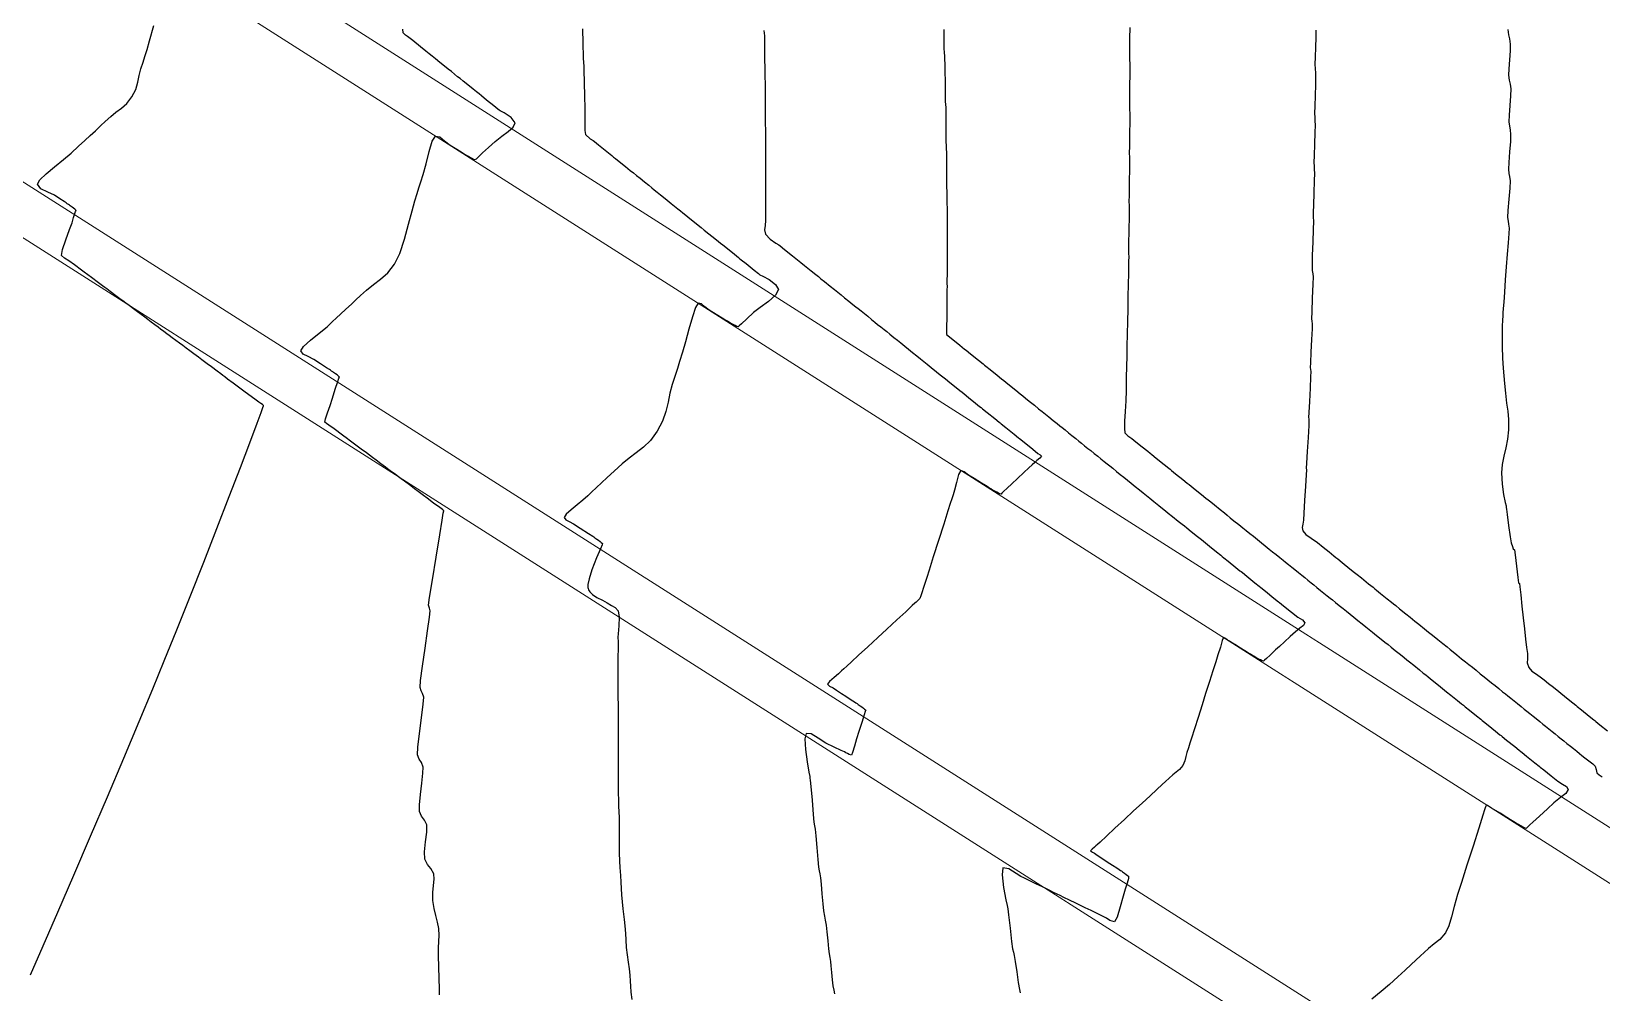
# Model space of a CAD drawing. Header units: millimetres. Extents: x 340454 to 342791, y 6993867 to 6995092.
# Drawn here: x 341014.6 to 341081.1, y 6994394 to 6994434.7 of the extents above; entities that cross this region are included whole.
import ezdxf

# ---------------------------------------------------------------- set-up
doc = ezdxf.new("R2010")
doc.units = ezdxf.units.MM
doc.header["$LTSCALE"] = 10
for name, color, linetype in [('T-HM-CURVA_INTERMEDIARIA', 45, 'Continuous'), ('T-HM-CURVA_MESTRA', 20, 'Continuous'), ('URB-Calçadas', 2, 'Continuous'), ('URB-Quadras', 3, 'Continuous')]:
    doc.layers.add(name, color=color, linetype=linetype)

msp = doc.modelspace()

# ---------------------------------------------------------------- linework, layer by layer
at = {"layer": 'T-HM-CURVA_INTERMEDIARIA', "color": 45, "linetype": 'Continuous', "lineweight": -3, "flags": 128}
for points, elevation in [([(341014.59, 6994394.806), (341015.132, 6994396.025), (341015.753, 6994397.447), (341016.429, 6994399.012), (341017.134, 6994400.662), (341017.845, 6994402.336), (341018.537, 6994403.974), (341019.184, 6994405.519), (341019.764, 6994406.909), (341020.25, 6994408.085), (341020.788, 6994409.406), (341021.351, 6994410.814), (341021.922, 6994412.258), (341022.479, 6994413.684), (341023.003, 6994415.038), (341023.476, 6994416.268), (341023.876, 6994417.322), (341024.184, 6994418.145), (341024.352, 6994418.602), (341024.425, 6994418.81), (341024.447, 6994418.878), (341024.449, 6994418.889), (341024.441, 6994418.907), (341024.411, 6994418.939), (341024.344, 6994418.981), (341024.252, 6994419.036), (341024.139, 6994419.12), (341023.931, 6994419.274), (341023.683, 6994419.459), (341023.447, 6994419.635), (341023.168, 6994419.843), (341022.935, 6994420.016), (341022.811, 6994420.108), (341022.727, 6994420.171), (341022.643, 6994420.233), (341022.493, 6994420.345), (341022.246, 6994420.529), (341022.069, 6994420.661), (341021.954, 6994420.747), (341021.839, 6994420.832), (341021.696, 6994420.938), (341021.498, 6994421.086), (341021.328, 6994421.213), (341021.181, 6994421.322), (341021.035, 6994421.431), (341020.896, 6994421.534), (341020.745, 6994421.646), (341020.588, 6994421.764), (341020.46, 6994421.859), (341020.358, 6994421.934), (341020.23, 6994422.03), (341020.099, 6994422.128), (341019.988, 6994422.21), (341019.849, 6994422.313), (341019.695, 6994422.428), (341019.56, 6994422.529), (341019.426, 6994422.628), (341019.269, 6994422.745), (341019.112, 6994422.862), (341018.946, 6994422.986), (341018.762, 6994423.123), (341018.622, 6994423.227), (341018.499, 6994423.318), (341018.377, 6994423.409), (341018.199, 6994423.542), (341017.963, 6994423.718), (341017.818, 6994423.826), (341017.73, 6994423.891), (341017.643, 6994423.956), (341017.461, 6994424.091), (341017.173, 6994424.306), (341017.013, 6994424.425), (341016.962, 6994424.463), (341016.911, 6994424.501), (341016.751, 6994424.62), (341016.447, 6994424.846), (341016.209, 6994425.024), (341016.023, 6994425.125), (341015.906, 6994425.249), (341015.948, 6994425.491), (341016.086, 6994425.912), (341016.244, 6994426.347), (341016.347, 6994426.633), (341016.415, 6994426.845), (341016.472, 6994427.024), (341016.496, 6994427.101), (341016.519, 6994427.153), (341016.465, 6994427.207), (341016.413, 6994427.249), (341016.35, 6994427.296), (341016.275, 6994427.349), (341016.234, 6994427.377), (341016.191, 6994427.407), (341016.147, 6994427.436), (341016.101, 6994427.467), (341016.015, 6994427.523), (341015.826, 6994427.646), (341015.601, 6994427.794), (341015.322, 6994427.928), (341015.033, 6994428.068), (341014.889, 6994428.26), (341014.986, 6994428.445), (341015.251, 6994428.702), (341015.609, 6994428.998), (341015.988, 6994429.3), (341016.313, 6994429.577), (341016.625, 6994429.866), (341016.889, 6994430.11), (341017.122, 6994430.325), (341017.339, 6994430.526), (341017.571, 6994430.74), (341017.755, 6994430.91), (341017.986, 6994431.124), (341018.208, 6994431.304), (341018.436, 6994431.472), (341018.664, 6994431.674), (341018.882, 6994431.953), (341019.043, 6994432.273), (341019.133, 6994432.575), (341019.192, 6994432.861), (341019.26, 6994433.137), (341019.353, 6994433.43), (341019.427, 6994433.662), (341019.521, 6994433.955), (341019.625, 6994434.328), (341019.803, 6994434.982)], 716), ([(341037.953, 6994434.834), (341037.971, 6994434.235), (341037.989, 6994433.637), (341037.997, 6994433.363), (341038.006, 6994433.293), (341038.013, 6994433.078), (341038.027, 6994432.574), (341038.044, 6994431.978), (341038.057, 6994431.486), (341038.058, 6994431.12), (341038.051, 6994430.792), (341038.055, 6994430.53), (341038.089, 6994430.362), (341038.274, 6994430.18), (341038.407, 6994430.106), (341038.456, 6994430.067), (341038.638, 6994429.92), (341038.981, 6994429.644), (341039.191, 6994429.476), (341039.272, 6994429.41), (341039.353, 6994429.345), (341039.508, 6994429.22), (341039.771, 6994429.009), (341039.975, 6994428.845), (341040.107, 6994428.738), (341040.24, 6994428.631), (341040.391, 6994428.51), (341040.579, 6994428.358), (341040.759, 6994428.214), (341040.887, 6994428.111), (341040.989, 6994428.029), (341041.118, 6994427.925), (341041.257, 6994427.813), (341041.384, 6994427.711), (341041.542, 6994427.583), (341041.708, 6994427.45), (341041.847, 6994427.338), (341041.987, 6994427.225), (341042.109, 6994427.128), (341042.205, 6994427.05), (341042.326, 6994426.953), (341042.504, 6994426.81), (341042.697, 6994426.654), (341042.851, 6994426.531), (341042.981, 6994426.426), (341043.11, 6994426.322), (341043.303, 6994426.167), (341043.553, 6994425.966), (341043.708, 6994425.841), (341043.801, 6994425.766), (341043.894, 6994425.691), (341044.088, 6994425.535), (341044.389, 6994425.293), (341044.559, 6994425.156), (341044.619, 6994425.108), (341044.678, 6994425.06), (341044.876, 6994424.901), (341045.22, 6994424.625), (341045.405, 6994424.475), (341045.462, 6994424.43), (341045.585, 6994424.37), (341045.852, 6994424.222), (341046.119, 6994424.02), (341046.245, 6994423.8), (341046.123, 6994423.56), (341045.824, 6994423.297), (341045.472, 6994423.043), (341045.192, 6994422.826), (341044.914, 6994422.569), (341044.682, 6994422.354), (341044.583, 6994422.262), (341044.549, 6994422.22), (341044.486, 6994422.239), (341044.413, 6994422.274), (341044.358, 6994422.304), (341044.272, 6994422.351), (341044.224, 6994422.379), (341044.176, 6994422.408), (341044.092, 6994422.458), (341043.935, 6994422.555), (341043.614, 6994422.753), (341043.323, 6994422.931), (341043.139, 6994423.076), (341042.99, 6994423.199), (341042.85, 6994423.222), (341042.745, 6994423.044), (341042.611, 6994422.643), (341042.463, 6994422.123), (341042.317, 6994421.589), (341042.188, 6994421.146), (341042.065, 6994420.762), (341041.97, 6994420.464), (341041.875, 6994420.165), (341041.752, 6994419.782), (341041.657, 6994419.414), (341041.581, 6994419.035), (341041.489, 6994418.643), (341041.348, 6994418.233), (341041.121, 6994417.803), (341040.833, 6994417.421), (341040.534, 6994417.13), (341040.231, 6994416.893), (341039.928, 6994416.671), (341039.633, 6994416.427), (341039.295, 6994416.115), (341039.004, 6994415.845), (341038.756, 6994415.616), (341038.545, 6994415.421), (341038.339, 6994415.23), (341038.174, 6994415.078), (341037.968, 6994414.887), (341037.734, 6994414.69), (341037.471, 6994414.48), (341037.259, 6994414.29), (341037.176, 6994414.154), (341037.244, 6994414.055), (341037.394, 6994413.984), (341037.574, 6994413.894), (341037.86, 6994413.706), (341038.21, 6994413.477), (341038.387, 6994413.361), (341038.433, 6994413.331), (341038.478, 6994413.301), (341038.521, 6994413.272), (341038.562, 6994413.244), (341038.636, 6994413.19), (341038.7, 6994413.143), (341038.75, 6994413.103), (341038.795, 6994413.061), (341038.783, 6994412.995), (341038.71, 6994412.834), (341038.543, 6994412.443), (341038.353, 6994411.947), (341038.234, 6994411.561), (341038.187, 6994411.319), (341038.185, 6994411.196), (341038.194, 6994411.149), (341038.214, 6994411.099), (341038.267, 6994411.009), (341038.378, 6994410.895), (341038.561, 6994410.774), (341038.801, 6994410.655), (341038.998, 6994410.544), (341039.187, 6994410.432), (341039.341, 6994410.345), (341039.461, 6994410.199), (341039.503, 6994409.941), (341039.496, 6994409.572), (341039.47, 6994409.238), (341039.455, 6994409.085), (341039.457, 6994409.025), (341039.459, 6994408.966), (341039.458, 6994408.718), (341039.457, 6994408.136), (341039.455, 6994407.431), (341039.454, 6994406.812), (341039.454, 6994406.489), (341039.461, 6994406.29), (341039.468, 6994406.091), (341039.469, 6994405.874), (341039.47, 6994405.479), (341039.471, 6994404.978), (341039.471, 6994404.44), (341039.471, 6994403.937), (341039.471, 6994403.386), (341039.47, 6994402.903), (341039.47, 6994402.502), (341039.473, 6994402.197), (341039.483, 6994401.926), (341039.495, 6994401.712), (341039.505, 6994401.441), (341039.508, 6994401.127), (341039.506, 6994400.732), (341039.506, 6994400.32), (341039.511, 6994399.958), (341039.524, 6994399.618), (341039.542, 6994399.348), (341039.563, 6994399.008), (341039.577, 6994398.718), (341039.589, 6994398.456), (341039.604, 6994398.189), (341039.627, 6994397.884), (341039.657, 6994397.594), (341039.688, 6994397.364), (341039.718, 6994397.141), (341039.748, 6994396.875), (341039.772, 6994396.545), (341039.784, 6994396.283), (341039.808, 6994395.954), (341039.843, 6994395.645), (341039.884, 6994395.34), (341039.924, 6994395.05), (341039.954, 6994394.789), (341039.974, 6994394.528), (341039.985, 6994394.321), (341040.006, 6994394.06), (341040.043, 6994393.751)], 714), ([(341045.636, 6994434.772), (341045.645, 6994434.657), (341045.653, 6994434.542), (341045.657, 6994434.245), (341045.663, 6994433.657), (341045.669, 6994433.075), (341045.672, 6994432.794), (341045.678, 6994432.705), (341045.684, 6994432.616), (341045.685, 6994432.411), (341045.686, 6994431.958), (341045.688, 6994431.425), (341045.689, 6994430.977), (341045.689, 6994430.783), (341045.694, 6994430.72), (341045.698, 6994430.658), (341045.698, 6994430.453), (341045.699, 6994429.983), (341045.699, 6994429.424), (341045.7, 6994428.957), (341045.7, 6994428.759), (341045.705, 6994428.688), (341045.705, 6994428.506), (341045.704, 6994428.067), (341045.704, 6994427.522), (341045.704, 6994427.024), (341045.703, 6994426.722), (341045.681, 6994426.507), (341045.659, 6994426.333), (341045.703, 6994426.149), (341045.892, 6994425.941), (341046.14, 6994425.769), (341046.267, 6994425.695), (341046.329, 6994425.646), (341046.511, 6994425.499), (341046.85, 6994425.226), (341047.051, 6994425.064), (341047.122, 6994425.008), (341047.192, 6994424.951), (341047.357, 6994424.818), (341047.641, 6994424.589), (341047.835, 6994424.434), (341047.942, 6994424.348), (341048.049, 6994424.262), (341048.204, 6994424.137), (341048.433, 6994423.952), (341048.619, 6994423.803), (341048.759, 6994423.69), (341048.899, 6994423.577), (341049.051, 6994423.455), (341049.232, 6994423.309), (341049.403, 6994423.172), (341049.526, 6994423.073), (341049.623, 6994422.995), (341049.746, 6994422.896), (341049.888, 6994422.782), (341050.027, 6994422.67), (341050.187, 6994422.541), (341050.333, 6994422.424), (341050.449, 6994422.33), (341050.589, 6994422.218), (341050.726, 6994422.108), (341050.834, 6994422.021), (341050.971, 6994421.911), (341051.133, 6994421.78), (341051.283, 6994421.659), (341051.429, 6994421.542), (341051.592, 6994421.411), (341051.755, 6994421.28), (341051.925, 6994421.143), (341052.112, 6994420.992), (341052.266, 6994420.868), (341052.402, 6994420.759), (341052.539, 6994420.649), (341052.719, 6994420.503), (341052.945, 6994420.322), (341053.101, 6994420.197), (341053.212, 6994420.107), (341053.323, 6994420.018), (341053.507, 6994419.87), (341053.77, 6994419.658), (341053.933, 6994419.527), (341054.02, 6994419.457), (341054.107, 6994419.387), (341054.293, 6994419.237), (341054.591, 6994418.998), (341054.762, 6994418.86), (341054.826, 6994418.808), (341054.89, 6994418.757), (341055.081, 6994418.603), (341055.408, 6994418.34), (341055.588, 6994418.195), (341055.631, 6994418.16), (341055.674, 6994418.126), (341055.871, 6994417.968), (341056.223, 6994417.685), (341056.413, 6994417.532), (341056.458, 6994417.495), (341056.652, 6994417.339), (341057.017, 6994417.046), (341057.235, 6994416.87), (341057.326, 6994416.809), (341057.388, 6994416.747), (341057.316, 6994416.667), (341057.19, 6994416.564), (341057.104, 6994416.484), (341056.99, 6994416.379), (341056.852, 6994416.251), (341056.639, 6994416.054), (341056.365, 6994415.8), (341056.126, 6994415.58), (341055.933, 6994415.401), (341055.771, 6994415.252), (341055.702, 6994415.187), (341055.671, 6994415.145), (341055.611, 6994415.163), (341055.561, 6994415.186), (341055.491, 6994415.222), (341055.436, 6994415.252), (341055.383, 6994415.282), (341055.342, 6994415.305), (341055.295, 6994415.333), (341055.247, 6994415.362), (341055.203, 6994415.389), (341055.142, 6994415.426), (341055.083, 6994415.463), (341055.007, 6994415.51), (341054.84, 6994415.612), (341054.533, 6994415.801), (341054.29, 6994415.95), (341054.113, 6994416.095), (341053.97, 6994416.147), (341053.876, 6994415.972), (341053.788, 6994415.636), (341053.704, 6994415.315), (341053.639, 6994415.11), (341053.587, 6994414.947), (341053.521, 6994414.742), (341053.425, 6994414.441), (341053.246, 6994413.878), (341053.024, 6994413.185), (341052.803, 6994412.49), (341052.622, 6994411.924), (341052.524, 6994411.616), (341052.442, 6994411.36), (341052.375, 6994411.149), (341052.328, 6994411.004), (341052.279, 6994410.838), (341052.241, 6994410.729), (341052.178, 6994410.666), (341052.118, 6994410.616), (341052.073, 6994410.574), (341052.028, 6994410.533), (341051.915, 6994410.428), (341051.637, 6994410.17), (341051.258, 6994409.82), (341050.843, 6994409.436), (341050.458, 6994409.08), (341050.03, 6994408.684), (341049.644, 6994408.327), (341049.337, 6994408.043), (341049.148, 6994407.869), (341049.023, 6994407.752), (341048.923, 6994407.66), (341048.797, 6994407.544), (341048.603, 6994407.38), (341048.406, 6994407.214), (341048.319, 6994407.101), (341048.407, 6994407.02), (341048.56, 6994406.944), (341048.711, 6994406.845), (341048.92, 6994406.708), (341049.098, 6994406.592), (341049.286, 6994406.469), (341049.397, 6994406.396), (341049.47, 6994406.349), (341049.531, 6994406.309), (341049.577, 6994406.278), (341049.621, 6994406.248), (341049.664, 6994406.219), (341049.705, 6994406.191), (341049.78, 6994406.138), (341049.843, 6994406.09), (341049.893, 6994406.05), (341049.942, 6994406.003), (341049.926, 6994405.942), (341049.882, 6994405.803), (341049.778, 6994405.478), (341049.656, 6994405.096), (341049.557, 6994404.786), (341049.462, 6994404.471), (341049.384, 6994404.208), (341049.336, 6994404.091), (341049.249, 6994404.123), (341049.167, 6994404.173), (341049.106, 6994404.202), (341049.044, 6994404.232), (341048.908, 6994404.298), (341048.614, 6994404.441), (341048.261, 6994404.611), (341047.926, 6994404.818), (341047.636, 6994405.003), (341047.42, 6994405.019), (341047.37, 6994404.787), (341047.399, 6994404.334), (341047.469, 6994403.814), (341047.54, 6994403.382), (341047.573, 6994403.192), (341047.584, 6994403.119), (341047.595, 6994403.046), (341047.619, 6994402.772), (341047.67, 6994402.188), (341047.723, 6994401.586), (341047.754, 6994401.259), (341047.777, 6994401.109), (341047.8, 6994400.959), (341047.827, 6994400.686), (341047.871, 6994400.191), (341047.918, 6994399.681), (341047.95, 6994399.364), (341047.975, 6994399.201), (341047.999, 6994399.072), (341048.024, 6994398.91), (341048.052, 6994398.643), (341048.09, 6994398.233), (341048.129, 6994397.811), (341048.163, 6994397.506), (341048.197, 6994397.289), (341048.231, 6994397.117), (341048.266, 6994396.9), (341048.298, 6994396.616), (341048.336, 6994396.244), (341048.369, 6994395.897), (341048.392, 6994395.687), (341048.42, 6994395.527), (341048.449, 6994395.368), (341048.469, 6994395.183), (341048.497, 6994394.894), (341048.529, 6994394.585), (341048.558, 6994394.341), (341048.59, 6994394.145), (341048.621, 6994393.99)], 713), ([(341053.25, 6994434.803), (341053.25, 6994434.297), (341053.253, 6994434.009), (341053.262, 6994433.841), (341053.274, 6994433.683), (341053.285, 6994433.529), (341053.294, 6994433.374), (341053.298, 6994433.081), (341053.303, 6994432.556), (341053.308, 6994432.038), (341053.312, 6994431.767), (341053.32, 6994431.637), (341053.328, 6994431.506), (341053.332, 6994431.216), (341053.336, 6994430.662), (341053.341, 6994430.114), (341053.344, 6994429.841), (341053.35, 6994429.736), (341053.357, 6994429.631), (341053.36, 6994429.341), (341053.364, 6994428.759), (341053.369, 6994428.182), (341053.371, 6994427.906), (341053.376, 6994427.826), (341053.381, 6994427.746), (341053.383, 6994427.564), (341053.387, 6994427.138), (341053.391, 6994426.57), (341053.393, 6994425.962), (341053.392, 6994425.457), (341053.389, 6994424.939), (341053.385, 6994424.481), (341053.382, 6994424.152), (341053.381, 6994424.025), (341053.385, 6994423.966), (341053.383, 6994423.756), (341053.378, 6994423.256), (341053.372, 6994422.661), (341053.367, 6994422.163), (341053.365, 6994421.952), (341053.364, 6994421.898), (341053.561, 6994421.739), (341053.927, 6994421.445), (341054.128, 6994421.284), (341054.19, 6994421.234), (341054.374, 6994421.085), (341054.715, 6994420.812), (341054.912, 6994420.653), (341054.973, 6994420.604), (341055.034, 6994420.555), (341055.205, 6994420.417), (341055.505, 6994420.175), (341055.696, 6994420.022), (341055.785, 6994419.95), (341055.875, 6994419.878), (341056.035, 6994419.749), (341056.294, 6994419.541), (341056.48, 6994419.391), (341056.596, 6994419.298), (341056.713, 6994419.204), (341056.869, 6994419.078), (341057.085, 6994418.904), (341057.263, 6994418.761), (341057.406, 6994418.646), (341057.548, 6994418.532), (341057.701, 6994418.409), (341057.88, 6994418.264), (341058.047, 6994418.13), (341058.167, 6994418.034), (341058.261, 6994417.958), (341058.381, 6994417.862), (341058.526, 6994417.745), (341058.672, 6994417.627), (341058.831, 6994417.499), (341058.967, 6994417.39), (341059.075, 6994417.303), (341059.211, 6994417.194), (341059.351, 6994417.081), (341059.468, 6994416.987), (341059.615, 6994416.868), (341059.769, 6994416.744), (341059.898, 6994416.641), (341060.039, 6994416.527), (341060.168, 6994416.424), (341060.27, 6994416.341), (341060.399, 6994416.238), (341060.56, 6994416.108), (341060.717, 6994415.982), (341060.865, 6994415.863), (341061.024, 6994415.735), (341061.183, 6994415.607), (341061.35, 6994415.473), (341061.535, 6994415.324), (341061.69, 6994415.199), (341061.828, 6994415.088), (341061.967, 6994414.976), (341062.141, 6994414.836), (341062.355, 6994414.664), (341062.512, 6994414.538), (341062.631, 6994414.441), (341062.751, 6994414.345), (341062.93, 6994414.201), (341063.173, 6994414.006), (341063.333, 6994413.877), (341063.434, 6994413.796), (341063.535, 6994413.715), (341063.715, 6994413.569), (341063.986, 6994413.351), (341064.152, 6994413.218), (341064.235, 6994413.151), (341064.319, 6994413.084), (341064.502, 6994412.936), (341064.798, 6994412.698), (341064.97, 6994412.56), (341065.036, 6994412.506), (341065.103, 6994412.453), (341065.29, 6994412.303), (341065.608, 6994412.046), (341065.786, 6994411.903), (341065.836, 6994411.863), (341065.887, 6994411.822), (341066.078, 6994411.668), (341066.416, 6994411.396), (341066.601, 6994411.247), (341066.671, 6994411.191), (341066.867, 6994411.034), (341067.223, 6994410.747), (341067.415, 6994410.592), (341067.455, 6994410.561), (341067.626, 6994410.423), (341067.968, 6994410.147), (341068.228, 6994409.938), (341068.429, 6994409.818), (341068.531, 6994409.694), (341068.469, 6994409.584), (341068.314, 6994409.467), (341068.13, 6994409.323), (341067.915, 6994409.124), (341067.669, 6994408.896), (341067.455, 6994408.698), (341067.296, 6994408.551), (341067.166, 6994408.431), (341067.057, 6994408.331), (341066.903, 6994408.188), (341066.822, 6994408.113), (341066.786, 6994408.07), (341066.723, 6994408.091), (341066.652, 6994408.125), (341066.583, 6994408.162), (341066.503, 6994408.207), (341066.46, 6994408.232), (341066.415, 6994408.258), (341066.369, 6994408.286), (341066.322, 6994408.314), (341066.237, 6994408.367), (341066.109, 6994408.446), (341065.99, 6994408.518), (341065.814, 6994408.627), (341065.632, 6994408.739), (341065.47, 6994408.838), (341065.337, 6994408.921), (341065.257, 6994408.97), (341065.168, 6994409.035), (341065.089, 6994409.073), (341065.038, 6994408.95), (341064.955, 6994408.671), (341064.855, 6994408.337), (341064.762, 6994408.046), (341064.642, 6994407.67), (341064.498, 6994407.218), (341064.333, 6994406.702), (341064.179, 6994406.221), (341064.012, 6994405.698), (341063.855, 6994405.205), (341063.73, 6994404.815), (341063.662, 6994404.6), (341063.6, 6994404.407), (341063.539, 6994404.214), (341063.497, 6994404.038), (341063.453, 6994403.853), (341063.36, 6994403.654), (341063.224, 6994403.49), (341063.082, 6994403.378), (341062.941, 6994403.267), (341062.786, 6994403.123), (341062.631, 6994402.98), (341062.496, 6994402.855), (341062.27, 6994402.646), (341061.978, 6994402.375), (341061.641, 6994402.064), (341061.285, 6994401.735), (341060.899, 6994401.377), (341060.495, 6994401.004), (341060.131, 6994400.667), (341059.864, 6994400.42), (341059.751, 6994400.316), (341059.69, 6994400.259), (341059.628, 6994400.203), (341059.535, 6994400.119), (341059.462, 6994400.049), (341059.5, 6994400.021), (341059.546, 6994399.994), (341059.623, 6994399.943), (341059.734, 6994399.871), (341059.898, 6994399.764), (341060.17, 6994399.586), (341060.383, 6994399.446), (341060.572, 6994399.323), (341060.674, 6994399.256), (341060.723, 6994399.223), (341060.764, 6994399.196), (341060.807, 6994399.166), (341060.848, 6994399.138), (341060.894, 6994399.106), (341060.968, 6994399.052), (341061.025, 6994399.006), (341061.066, 6994398.971), (341061.072, 6994398.895), (341061.048, 6994398.817), (341060.991, 6994398.642), (341060.924, 6994398.433), (341060.841, 6994398.135), (341060.715, 6994397.675), (341060.582, 6994397.246), (341060.479, 6994397.038), (341060.274, 6994397.103), (341060.141, 6994397.202), (341060.08, 6994397.231), (341059.877, 6994397.33), (341059.489, 6994397.518), (341059.234, 6994397.641), (341059.117, 6994397.698), (341059, 6994397.754), (341058.833, 6994397.836), (341058.57, 6994397.963), (341058.328, 6994398.08), (341058.174, 6994398.155), (341058.051, 6994398.214), (341057.896, 6994398.289), (341057.735, 6994398.367), (341057.596, 6994398.435), (341057.422, 6994398.519), (341057.174, 6994398.639), (341056.916, 6994398.764), (341056.753, 6994398.843), (341056.635, 6994398.9), (341056.516, 6994398.958), (341056.315, 6994399.095), (341055.999, 6994399.288), (341055.752, 6994399.328), (341055.714, 6994399.036), (341055.779, 6994398.497), (341055.874, 6994397.973), (341055.924, 6994397.728), (341055.941, 6994397.661), (341055.957, 6994397.595), (341055.988, 6994397.335), (341056.052, 6994396.778), (341056.119, 6994396.205), (341056.159, 6994395.896), (341056.196, 6994395.755), (341056.234, 6994395.615), (341056.272, 6994395.371), (341056.335, 6994394.928), (341056.402, 6994394.471), (341056.45, 6994394.184), (341056.488, 6994394.033)], 712), ([(341061.119, 6994434.891), (341061.112, 6994434.423), (341061.104, 6994433.96), (341061.103, 6994433.669), (341061.11, 6994433.51), (341061.119, 6994433.383), (341061.126, 6994433.224), (341061.124, 6994432.916), (341061.116, 6994432.418), (341061.107, 6994431.924), (341061.105, 6994431.63), (341061.115, 6994431.435), (341061.125, 6994431.239), (341061.122, 6994430.927), (341061.112, 6994430.398), (341061.102, 6994429.874), (341061.099, 6994429.576), (341061.107, 6994429.409), (341061.115, 6994429.242), (341061.111, 6994428.923), (341061.101, 6994428.358), (341061.09, 6994427.801), (341061.085, 6994427.508), (341061.092, 6994427.369), (341061.098, 6994427.231), (341061.094, 6994426.915), (341061.081, 6994426.314), (341061.069, 6994425.72), (341061.064, 6994425.426), (341061.069, 6994425.316), (341061.074, 6994425.207), (341061.07, 6994424.99), (341061.06, 6994424.528), (341061.048, 6994423.986), (341061.038, 6994423.531), (341061.034, 6994423.328), (341061.038, 6994423.248), (341061.041, 6994423.168), (341061.037, 6994422.953), (341061.025, 6994422.47), (341061.012, 6994421.899), (341061.001, 6994421.421), (341060.996, 6994421.216), (341060.998, 6994421.166), (341061, 6994421.116), (341060.997, 6994420.957), (341060.987, 6994420.569), (341060.974, 6994420.057), (341060.961, 6994419.528), (341060.95, 6994419.088), (341060.929, 6994418.642), (341060.904, 6994418.237), (341060.893, 6994417.919), (341060.916, 6994417.735), (341061.035, 6994417.608), (341061.204, 6994417.503), (341061.38, 6994417.362), (341061.641, 6994417.152), (341061.88, 6994416.959), (341061.988, 6994416.872), (341062.058, 6994416.817), (341062.241, 6994416.669), (341062.578, 6994416.398), (341062.772, 6994416.242), (341062.831, 6994416.194), (341062.89, 6994416.147), (341063.063, 6994416.008), (341063.368, 6994415.762), (341063.556, 6994415.611), (341063.638, 6994415.545), (341063.72, 6994415.479), (341063.885, 6994415.347), (341064.157, 6994415.128), (341064.34, 6994414.98), (341064.444, 6994414.896), (341064.548, 6994414.813), (341064.707, 6994414.685), (341064.943, 6994414.495), (341065.124, 6994414.349), (341065.249, 6994414.249), (341065.375, 6994414.148), (341065.532, 6994414.021), (341065.736, 6994413.857), (341065.908, 6994413.719), (341066.054, 6994413.601), (341066.199, 6994413.484), (341066.352, 6994413.361), (341066.528, 6994413.22), (341066.692, 6994413.088), (341066.857, 6994412.955), (341067.022, 6994412.822), (341067.169, 6994412.704), (341067.318, 6994412.584), (341067.476, 6994412.457), (341067.607, 6994412.351), (341067.712, 6994412.267), (341067.844, 6994412.161), (341067.984, 6994412.048), (341068.108, 6994411.948), (341068.26, 6994411.826), (341068.407, 6994411.708), (341068.524, 6994411.614), (341068.664, 6994411.501), (341068.8, 6994411.392), (341068.908, 6994411.305), (341069.044, 6994411.196), (341069.198, 6994411.071), (341069.338, 6994410.959), (341069.482, 6994410.843), (341069.606, 6994410.743), (341069.704, 6994410.664), (341069.828, 6994410.565), (341069.987, 6994410.436), (341070.15, 6994410.306), (341070.3, 6994410.185), (341070.456, 6994410.059), (341070.611, 6994409.934), (341070.775, 6994409.802), (341070.958, 6994409.655), (341071.113, 6994409.53), (341071.254, 6994409.417), (341071.395, 6994409.303), (341071.563, 6994409.168), (341071.765, 6994409.006), (341071.924, 6994408.878), (341072.052, 6994408.775), (341072.179, 6994408.672), (341072.353, 6994408.533), (341072.576, 6994408.353), (341072.735, 6994408.225), (341072.849, 6994408.134), (341072.963, 6994408.042), (341073.138, 6994407.901), (341073.384, 6994407.703), (341073.546, 6994407.573), (341073.646, 6994407.492), (341073.747, 6994407.411), (341073.924, 6994407.268), (341074.191, 6994407.054), (341074.356, 6994406.921), (341074.444, 6994406.85), (341074.531, 6994406.78), (341074.711, 6994406.635), (341074.997, 6994406.405), (341075.167, 6994406.268), (341075.241, 6994406.209), (341075.315, 6994406.149), (341075.498, 6994406.002), (341075.803, 6994405.757), (341075.978, 6994405.616), (341076.038, 6994405.567), (341076.099, 6994405.519), (341076.285, 6994405.369), (341076.608, 6994405.109), (341076.788, 6994404.964), (341076.836, 6994404.926), (341076.883, 6994404.888), (341077.074, 6994404.734), (341077.413, 6994404.461), (341077.599, 6994404.312), (341077.667, 6994404.257), (341077.73, 6994404.206), (341077.92, 6994404.054), (341078.264, 6994403.776), (341078.451, 6994403.626), (341078.49, 6994403.595), (341078.641, 6994403.474), (341078.955, 6994403.22), (341079.235, 6994402.996), (341079.434, 6994402.87), (341079.602, 6994402.771), (341079.675, 6994402.641), (341079.58, 6994402.478), (341079.346, 6994402.299), (341079.067, 6994402.079), (341078.797, 6994401.829), (341078.465, 6994401.522), (341078.182, 6994401.26), (341078.058, 6994401.146), (341077.985, 6994401.078), (341077.941, 6994401.038), (341077.902, 6994400.995), (341077.83, 6994401.022), (341077.772, 6994401.05), (341077.719, 6994401.078), (341077.671, 6994401.105), (341077.622, 6994401.132), (341077.571, 6994401.162), (341077.489, 6994401.211), (341077.442, 6994401.24), (341077.381, 6994401.277), (341077.242, 6994401.363), (341077.076, 6994401.465), (341076.792, 6994401.639), (341076.435, 6994401.859), (341076.257, 6994401.969), (341076.209, 6994401.998), (341076.188, 6994401.933), (341076.168, 6994401.87), (341076.142, 6994401.789), (341076.07, 6994401.562), (341075.892, 6994401.004), (341075.651, 6994400.25), (341075.392, 6994399.439), (341075.159, 6994398.709), (341074.995, 6994398.195), (341074.85, 6994397.69), (341074.736, 6994397.25), (341074.623, 6994396.88), (341074.48, 6994396.579), (341074.247, 6994396.3), (341074.006, 6994396.109), (341073.766, 6994395.919), (341073.575, 6994395.743), (341073.424, 6994395.603), (341073.234, 6994395.428), (341073.03, 6994395.238), (341072.772, 6994395), (341072.466, 6994394.716), (341072.114, 6994394.391), (341071.764, 6994394.093), (341071.362, 6994393.773)], 711), ([(341077.129, 6994434.803), (341077.157, 6994434.582), (341077.197, 6994434.407), (341077.225, 6994434.187), (341077.218, 6994433.901), (341077.192, 6994433.521), (341077.164, 6994433.145), (341077.157, 6994432.87), (341077.183, 6994432.663), (341077.219, 6994432.5), (341077.244, 6994432.294), (341077.235, 6994432.001), (341077.205, 6994431.59), (341077.175, 6994431.183), (341077.165, 6994430.901), (341077.188, 6994430.71), (341077.22, 6994430.559), (341077.242, 6994430.367), (341077.231, 6994430.068), (341077.197, 6994429.624), (341077.164, 6994429.184), (341077.152, 6994428.895), (341077.171, 6994428.72), (341077.2, 6994428.581), (341077.219, 6994428.406), (341077.205, 6994428.098), (341077.168, 6994427.621), (341077.13, 6994427.147), (341077.116, 6994426.851), (341077.132, 6994426.692), (341077.158, 6994426.566), (341077.174, 6994426.407), (341077.166, 6994426.17), (341077.137, 6994425.786), (341077.098, 6994425.302), (341077.056, 6994424.766), (341077.016, 6994424.213), (341076.979, 6994423.692), (341076.948, 6994423.265), (341076.929, 6994423), (341076.916, 6994422.824), (341076.905, 6994422.685), (341076.897, 6994422.509), (341076.89, 6994422.258), (341076.883, 6994421.868), (341076.884, 6994421.395), (341076.896, 6994420.896), (341076.92, 6994420.48), (341076.948, 6994420.156), (341076.982, 6994419.833), (341077.022, 6994419.417), (341077.07, 6994418.993), (341077.119, 6994418.65), (341077.153, 6994418.3), (341077.154, 6994417.859), (341077.112, 6994417.464), (341077.038, 6994417.098), (341076.953, 6994416.747), (341076.883, 6994416.398), (341076.851, 6994416.039), (341076.878, 6994415.567), (341076.944, 6994415.127), (341077.013, 6994414.795), (341077.046, 6994414.652), (341077.054, 6994414.577), (341077.061, 6994414.502), (341077.091, 6994414.281), (341077.154, 6994413.816), (341077.221, 6994413.34), (341077.262, 6994413.084), (341077.314, 6994412.927), (341077.353, 6994412.835), (341077.408, 6994412.792), (341077.435, 6994412.571), (341077.493, 6994412.09), (341077.55, 6994411.61), (341077.576, 6994411.391), (341077.616, 6994411.36), (341077.631, 6994411.223), (341077.669, 6994410.876), (341077.72, 6994410.409), (341077.775, 6994409.912), (341077.829, 6994409.441), (341077.878, 6994409.011), (341077.92, 6994408.652), (341077.949, 6994408.396), (341077.95, 6994408.176), (341077.946, 6994407.999), (341078.006, 6994407.811), (341078.135, 6994407.654), (341078.296, 6994407.551), (341078.493, 6994407.419), (341078.662, 6994407.283), (341078.847, 6994407.135), (341079.05, 6994406.971), (341079.277, 6994406.788), (341079.604, 6994406.525), (341079.877, 6994406.305), (341079.996, 6994406.21), (341080.061, 6994406.157), (341080.242, 6994406.012), (341080.573, 6994405.745), (341080.758, 6994405.597), (341080.802, 6994405.562), (341080.845, 6994405.527), (341081.021, 6994405.385), (341081.339, 6994405.129)], 709)]:
    msp.add_lwpolyline(points, dxfattribs=dict(at, elevation=elevation))
at = {"layer": 'T-HM-CURVA_MESTRA', "color": 20, "linetype": 'Continuous', "lineweight": -3, "flags": 128}
for points, elevation in [([(341031.902, 6994393.95), (341031.897, 6994394.208), (341031.887, 6994394.639), (341031.874, 6994395.138), (341031.864, 6994395.602), (341031.858, 6994395.928), (341031.868, 6994396.228), (341031.881, 6994396.467), (341031.868, 6994396.764), (341031.822, 6994397.035), (341031.75, 6994397.308), (341031.677, 6994397.605), (341031.626, 6994397.948), (341031.624, 6994398.291), (341031.655, 6994398.586), (341031.679, 6994398.844), (341031.657, 6994399.075), (341031.541, 6994399.301), (341031.395, 6994399.466), (341031.282, 6994399.691), (341031.271, 6994400.005), (341031.316, 6994400.426), (341031.363, 6994400.842), (341031.36, 6994401.143), (341031.266, 6994401.353), (341031.144, 6994401.509), (341031.053, 6994401.719), (341031.051, 6994401.996), (341031.094, 6994402.429), (341031.153, 6994402.911), (341031.199, 6994403.336), (341031.205, 6994403.596), (341031.134, 6994403.782), (341031.039, 6994403.923), (341030.971, 6994404.108), (341030.986, 6994404.436), (341031.054, 6994405.019), (341031.14, 6994405.682), (341031.212, 6994406.253), (341031.233, 6994406.556), (341031.187, 6994406.704), (341031.123, 6994406.818), (341031.078, 6994406.965), (341031.103, 6994407.264), (341031.182, 6994407.868), (341031.289, 6994408.621), (341031.397, 6994409.365), (341031.48, 6994409.943), (341031.511, 6994410.199), (341031.474, 6994410.321), (341031.437, 6994410.443), (341031.483, 6994410.769), (341031.602, 6994411.519), (341031.757, 6994412.477), (341031.913, 6994413.428), (341032.014, 6994414.04), (341032.063, 6994414.34), (341032.079, 6994414.437), (341032.081, 6994414.451), (341032.075, 6994414.456), (341032.047, 6994414.476), (341032.027, 6994414.491), (341031.911, 6994414.577), (341031.655, 6994414.767), (341031.384, 6994414.969), (341031.223, 6994415.089), (341031.109, 6994415.174), (341030.995, 6994415.259), (341030.847, 6994415.369), (341030.628, 6994415.532), (341030.418, 6994415.688), (341030.276, 6994415.794), (341030.162, 6994415.879), (341030.02, 6994415.985), (341029.876, 6994416.092), (341029.76, 6994416.178), (341029.614, 6994416.287), (341029.418, 6994416.433), (341029.221, 6994416.58), (341029.07, 6994416.692), (341028.94, 6994416.789), (341028.81, 6994416.886), (341028.592, 6994417.048), (341028.3, 6994417.265), (341028.138, 6994417.386), (341028.072, 6994417.435), (341028.006, 6994417.484), (341027.8, 6994417.637), (341027.44, 6994417.906), (341027.221, 6994418.068), (341027.122, 6994418.128), (341027.049, 6994418.196), (341027.078, 6994418.329), (341027.166, 6994418.584), (341027.271, 6994418.891), (341027.37, 6994419.201), (341027.491, 6994419.584), (341027.595, 6994419.909), (341027.639, 6994420.048), (341027.663, 6994420.098), (341027.615, 6994420.148), (341027.565, 6994420.189), (341027.499, 6994420.239), (341027.422, 6994420.294), (341027.38, 6994420.323), (341027.335, 6994420.354), (341027.29, 6994420.384), (341027.244, 6994420.414), (341027.123, 6994420.493), (341026.864, 6994420.663), (341026.587, 6994420.844), (341026.337, 6994420.97), (341026.128, 6994421.068), (341026.032, 6994421.207), (341026.149, 6994421.397), (341026.447, 6994421.663), (341026.814, 6994421.957), (341027.14, 6994422.231), (341027.365, 6994422.44), (341027.541, 6994422.602), (341027.717, 6994422.765), (341027.942, 6994422.974), (341028.174, 6994423.188), (341028.365, 6994423.365), (341028.561, 6994423.546), (341028.809, 6994423.775), (341029.105, 6994424.015), (341029.409, 6994424.239), (341029.711, 6994424.508), (341030.001, 6994424.878), (341030.219, 6994425.334), (341030.418, 6994425.93), (341030.593, 6994426.564), (341030.74, 6994427.138), (341030.854, 6994427.55), (341030.955, 6994427.865), (341031.033, 6994428.111), (341031.111, 6994428.356), (341031.212, 6994428.671), (341031.334, 6994429.126), (341031.46, 6994429.645), (341031.592, 6994430.083), (341031.731, 6994430.297), (341031.917, 6994430.265), (341032.117, 6994430.101), (341032.357, 6994429.912), (341032.631, 6994429.743), (341032.86, 6994429.602), (341032.963, 6994429.538), (341033.01, 6994429.51), (341033.056, 6994429.482), (341033.102, 6994429.455), (341033.144, 6994429.431), (341033.212, 6994429.393), (341033.294, 6994429.349), (341033.343, 6994429.325), (341033.395, 6994429.302), (341033.463, 6994429.337), (341033.54, 6994429.407), (341033.729, 6994429.583), (341033.983, 6994429.818), (341034.254, 6994430.069), (341034.536, 6994430.295), (341034.813, 6994430.494), (341035.022, 6994430.676), (341035.102, 6994430.852), (341034.936, 6994431.088), (341034.635, 6994431.279), (341034.466, 6994431.364), (341034.421, 6994431.4), (341034.377, 6994431.435), (341034.208, 6994431.571), (341033.894, 6994431.824), (341033.682, 6994431.995), (341033.576, 6994432.08), (341033.469, 6994432.166), (341033.322, 6994432.285), (341033.099, 6994432.464), (341032.898, 6994432.625), (341032.77, 6994432.728), (341032.669, 6994432.81), (341032.542, 6994432.912), (341032.403, 6994433.024), (341032.274, 6994433.128), (341032.114, 6994433.256), (341031.919, 6994433.413), (341031.734, 6994433.562), (341031.589, 6994433.679), (341031.46, 6994433.783), (341031.33, 6994433.887), (341031.092, 6994434.079), (341030.768, 6994434.339), (341030.602, 6994434.473), (341030.546, 6994434.518), (341030.464, 6994434.571), (341030.363, 6994434.665), (341030.347, 6994434.827)], 715), ([(341068.997, 6994434.779), (341068.992, 6994434.474), (341068.98, 6994434.054), (341068.967, 6994433.639), (341068.961, 6994433.347), (341068.968, 6994433.142), (341068.978, 6994432.98), (341068.984, 6994432.775), (341068.978, 6994432.465), (341068.964, 6994432.014), (341068.95, 6994431.567), (341068.944, 6994431.272), (341068.949, 6994431.087), (341068.958, 6994430.941), (341068.963, 6994430.757), (341068.956, 6994430.443), (341068.941, 6994429.959), (341068.925, 6994429.481), (341068.918, 6994429.181), (341068.922, 6994429.018), (341068.93, 6994428.888), (341068.934, 6994428.725), (341068.926, 6994428.406), (341068.909, 6994427.89), (341068.891, 6994427.379), (341068.883, 6994427.075), (341068.89, 6994426.877), (341068.897, 6994426.678), (341068.887, 6994426.354), (341068.867, 6994425.802), (341068.846, 6994425.255), (341068.836, 6994424.946), (341068.838, 6994424.76), (341068.847, 6994424.611), (341068.867, 6994424.474), (341068.884, 6994424.338), (341068.875, 6994424.028), (341068.848, 6994423.439), (341068.822, 6994422.856), (341068.811, 6994422.567), (341068.829, 6994422.459), (341068.846, 6994422.351), (341068.839, 6994422.138), (341068.817, 6994421.682), (341068.791, 6994421.148), (341068.769, 6994420.698), (341068.76, 6994420.497), (341068.774, 6994420.413), (341068.787, 6994420.329), (341068.777, 6994420.114), (341068.752, 6994419.634), (341068.722, 6994419.068), (341068.697, 6994418.593), (341068.687, 6994418.387), (341068.696, 6994418.329), (341068.705, 6994418.27), (341068.693, 6994418.052), (341068.665, 6994417.548), (341068.631, 6994416.95), (341068.602, 6994416.45), (341068.59, 6994416.238), (341068.6, 6994416.172), (341068.587, 6994415.968), (341068.557, 6994415.479), (341068.52, 6994414.88), (341068.487, 6994414.344), (341068.469, 6994414.046), (341068.44, 6994413.876), (341068.413, 6994413.739), (341068.441, 6994413.594), (341068.573, 6994413.441), (341068.796, 6994413.285), (341069.065, 6994413.092), (341069.303, 6994412.9), (341069.557, 6994412.696), (341069.761, 6994412.532), (341069.849, 6994412.461), (341069.925, 6994412.4), (341070.108, 6994412.253), (341070.441, 6994411.984), (341070.633, 6994411.83), (341070.691, 6994411.784), (341070.749, 6994411.737), (341070.924, 6994411.596), (341071.232, 6994411.348), (341071.417, 6994411.2), (341071.491, 6994411.14), (341071.566, 6994411.079), (341071.736, 6994410.943), (341072.021, 6994410.713), (341072.201, 6994410.569), (341072.289, 6994410.498), (341072.377, 6994410.427), (341072.543, 6994410.294), (341072.807, 6994410.081), (341072.985, 6994409.938), (341073.086, 6994409.856), (341073.188, 6994409.774), (341073.35, 6994409.644), (341073.593, 6994409.448), (341073.768, 6994409.307), (341073.884, 6994409.214), (341074, 6994409.121), (341074.158, 6994408.994), (341074.379, 6994408.816), (341074.552, 6994408.676), (341074.682, 6994408.573), (341074.811, 6994408.469), (341074.97, 6994408.341), (341075.169, 6994408.18), (341075.336, 6994408.046), (341075.479, 6994407.931), (341075.622, 6994407.816), (341075.776, 6994407.692), (341075.957, 6994407.546), (341076.12, 6994407.415), (341076.276, 6994407.289), (341076.433, 6994407.163), (341076.583, 6994407.042), (341076.746, 6994406.912), (341076.904, 6994406.784), (341077.026, 6994406.686), (341077.122, 6994406.609), (341077.244, 6994406.511), (341077.39, 6994406.393), (341077.534, 6994406.277), (341077.688, 6994406.153), (341077.819, 6994406.048), (341077.923, 6994405.964), (341078.055, 6994405.859), (341078.197, 6994405.744), (341078.323, 6994405.643), (341078.472, 6994405.523), (341078.612, 6994405.41), (341078.723, 6994405.321), (341078.863, 6994405.208), (341079.006, 6994405.093), (341079.12, 6994405.001), (341079.256, 6994404.892), (341079.388, 6994404.786), (341079.492, 6994404.702), (341079.624, 6994404.596), (341079.77, 6994404.478), (341079.9, 6994404.373), (341080.04, 6994404.261), (341080.163, 6994404.162), (341080.261, 6994404.083), (341080.384, 6994403.984), (341080.554, 6994403.857), (341080.719, 6994403.733), (341080.824, 6994403.63), (341080.857, 6994403.49), (341080.89, 6994403.352), (341080.991, 6994403.258), (341081.113, 6994403.178)], 710)]:
    msp.add_lwpolyline(points, dxfattribs=dict(at, elevation=elevation))
at = {"layer": 'URB-Calçadas', "lineweight": 0}
for points in [[(340932.039, 6994499.636), (340961.185, 6994545.686, -0.414214), (340968.084, 6994547.237), (341136.546, 6994440.615, -0.338302), (341138.652, 6994434.92), (341122.434, 6994382.183), (341122.434, 6994382.183), (341122.434, 6994382.183, -0.488174), (341112.785, 6994378.726), (341112.785, 6994378.726), (340933.58, 6994492.744, -0.413519)], [(340931.028, 6994407.503, -0.007007), (340893.617, 6994429.231, -0.475026), (340891.826, 6994435.796), (340920.841, 6994481.858, -0.415541), (340927.755, 6994483.412), (341078.243, 6994387.666, -0.692678), (341072.464, 6994377.064)]]:
    msp.add_lwpolyline(points, format="xyb", close=True, dxfattribs=at)
at = {"layer": 'URB-Quadras', "color": 252, "lineweight": 0}
for points in [[(340934.151, 6994498.299), (340963.297, 6994544.349, -0.414214), (340966.747, 6994545.125), (341135.209, 6994438.502, -0.338302), (341136.262, 6994435.655), (341120.053, 6994382.945, -0.413992), (341113.856, 6994380.415), (340934.654, 6994494.431, -0.291788)], [(340931.624, 6994409.421, -0.010388), (340894.679, 6994430.926, -0.415083), (340893.732, 6994435.068), (340922.533, 6994480.792, -0.415541), (340926.682, 6994481.724), (341077.108, 6994386.017, -0.666856), (341072.805, 6994379.254), (341072.805, 6994379.254), (341072.805, 6994379.254)]]:
    msp.add_lwpolyline(points, format="xyb", close=True, dxfattribs=at)

doc.saveas('drawing.dxf')
